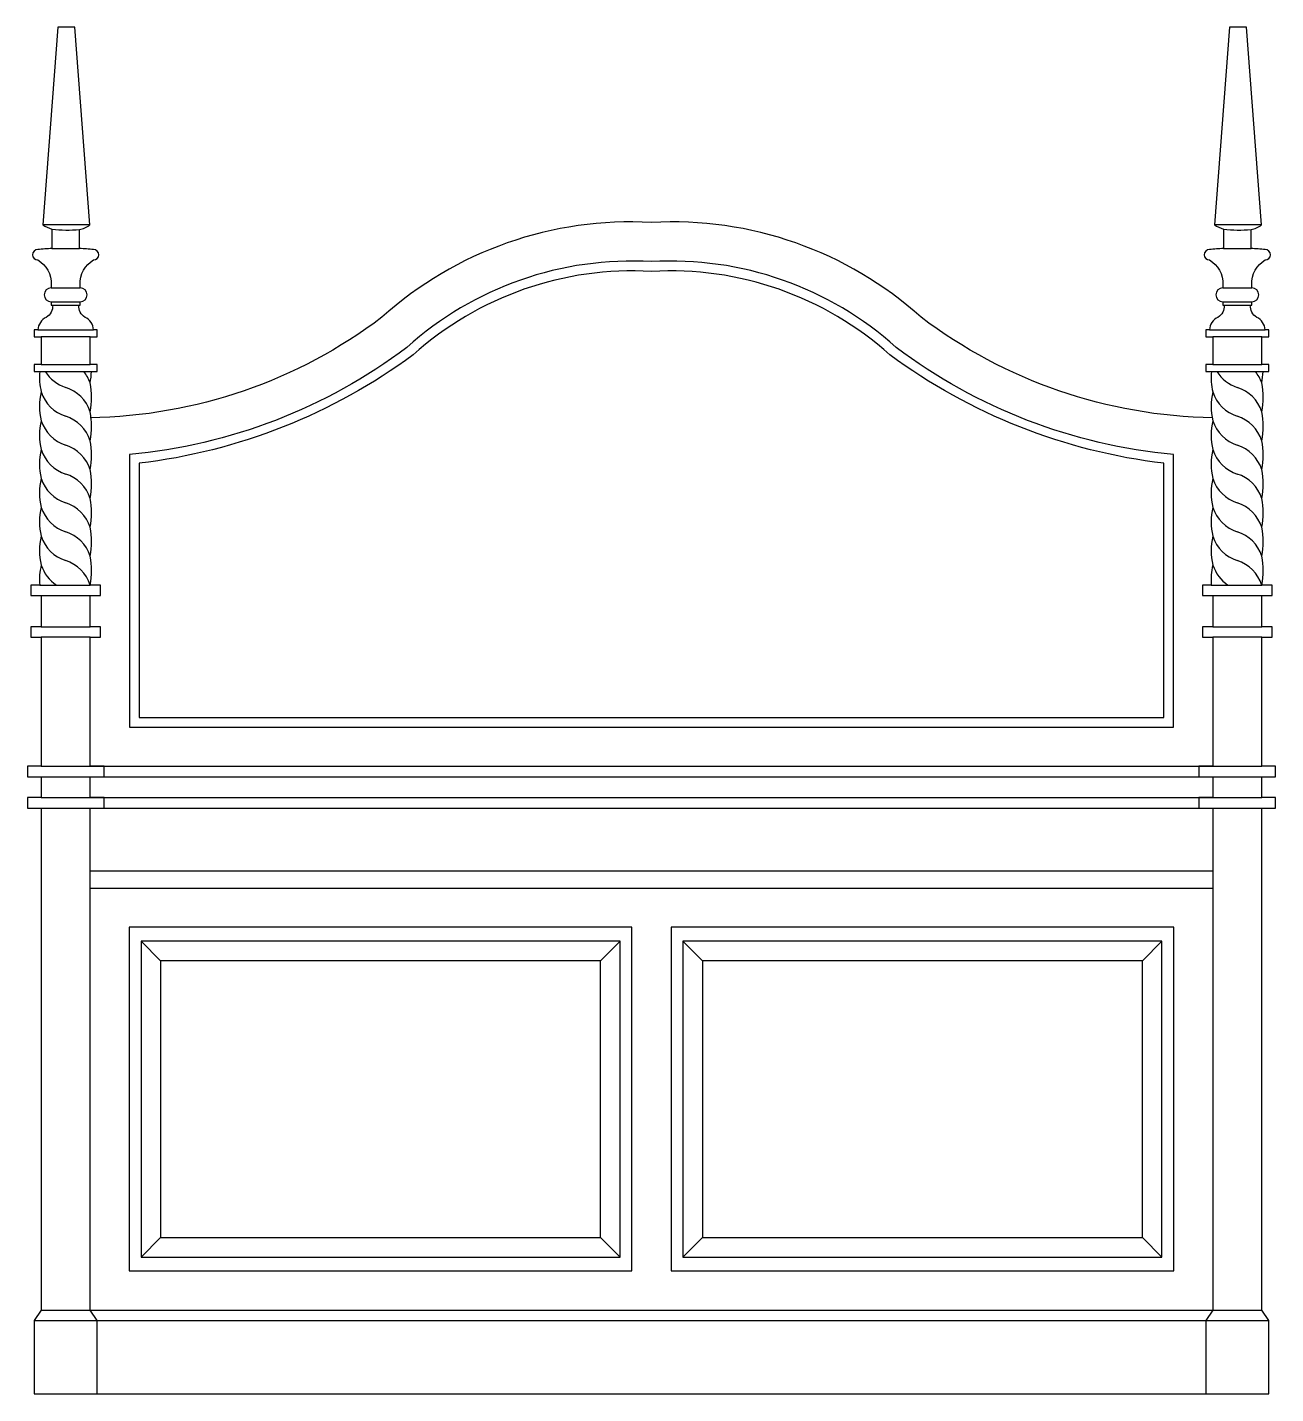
# Model space of a CAD drawing. Header units: metres. Extents: x 2088 to 3367, y 3257 to 4657.
import ezdxf

# ---------------------------------------------------------------- set-up
doc = ezdxf.new("R2010")
doc.units = ezdxf.units.M
for name, color, linetype in [('2', 2, 'Continuous'), ('3', 3, 'Continuous'), ('4', 4, 'Continuous'), ('7', 7, 'Continuous'), ('BH', 3, 'Continuous')]:
    doc.layers.add(name, color=color, linetype=linetype)

msp = doc.modelspace()

# ---------------------------------------------------------------- hatches: boundary and pattern name
at = {"layer": 'BH'}
h = msp.add_hatch(dxfattribs=at)
h.set_pattern_fill('AR-RROOF', scale=260)
h.paths.add_polyline_path([(2971.98, 4321.74, 0.2), (2727.74, 4407.29, 0.2), (2483.5, 4321.74, -0.13), (2202.97, 4210.69), (2202.97, 3950.25), (3252.5, 3950.25), (3252.5, 4210.69, -0.13)])

# ---------------------------------------------------------------- linework, layer by layer
at = {"layer": '2'}
msp.add_line((2095.6, 3257.39), (3359.88, 3257.39), dxfattribs=at)
at = {"layer": '3'}
for p, q in [((2152.55, 4454.86), (2104.26, 4454.86)), ((3352.54, 4454.86), (3304.26, 4454.86)), ((2113.62, 4430.7), (2141.86, 4430.7)), ((3313.62, 4430.7), (3341.85, 4430.7)), ((2112.89, 4390.42), (2142.59, 4390.42)), ((3312.89, 4390.42), (3342.59, 4390.42)), ((2112.89, 4376.14), (2142.59, 4376.14)), ((2114.41, 4372.57), (2141.07, 4372.57)), ((3312.89, 4376.14), (3342.59, 4376.14)), ((3314.41, 4372.57), (3341.07, 4372.57)), ((2099.17, 4347.57), (2156.31, 4347.57)), ((2152.74, 4340.42), (2102.74, 4340.42)), ((3299.17, 4347.57), (3356.31, 4347.57)), ((3352.74, 4340.42), (3302.74, 4340.42)), ((2101.15, 4304.71), (2154.11, 4304.71)), ((2102.74, 4311.85), (2152.74, 4311.85)), ((3301.15, 4304.71), (3354.11, 4304.71)), ((3302.74, 4311.85), (3352.74, 4311.85)), ((2101.1, 4085.96), (2152.74, 4085.96)), ((2102.74, 4075.25), (2152.74, 4075.25)), ((3301.1, 4085.96), (3352.74, 4085.96)), ((3302.74, 4075.25), (3352.74, 4075.25)), ((2102.74, 4043.1), (2152.74, 4043.1)), ((2152.74, 4032.39), (2102.74, 4032.39)), ((3302.74, 4043.1), (3352.74, 4043.1)), ((3352.74, 4032.39), (3302.74, 4032.39)), ((2102.74, 3889.53), (3352.74, 3889.53)), ((2102.74, 3868.1), (3352.74, 3868.1)), ((2152.74, 3793.1), (3302.74, 3793.1)), ((2152.74, 3775.25), (3302.74, 3775.25)), ((2224.88, 3700.96), (2204.88, 3720.96)), ((2675.6, 3700.96), (2695.6, 3720.96)), ((2779.88, 3700.96), (2759.88, 3720.96)), ((3230.59, 3700.96), (3250.59, 3720.96)), ((2224.88, 3417.39), (2204.88, 3397.39)), ((2675.6, 3417.39), (2695.6, 3397.39)), ((2779.88, 3417.39), (2759.88, 3397.39)), ((3230.59, 3417.39), (3250.59, 3397.39)), ((2095.6, 3332.39), (3359.88, 3332.39))]:
    msp.add_line(p, q, dxfattribs=at)
for points in [[(2695.6, 3397.39), (2695.6, 3720.96), (2204.88, 3720.96), (2204.88, 3397.39), (2695.6, 3397.39)], [(2759.88, 3397.39), (3250.59, 3397.39), (3250.59, 3720.96), (2759.88, 3720.96), (2759.88, 3397.39)]]:
    msp.add_lwpolyline(points, close=True, dxfattribs=at)
for centre, radius, start, end in [((2129.49, 4571.85), 122.19, 262.54, 275.81), ((3329.49, 4571.85), 122.19, 262.54, 275.81), ((2139.33, 4325.01), 38.38, 211.93, 252.42), ((2117.22, 4280.82), 37.55, 18.92, 39.42), ((3339.33, 4325.01), 38.38, 211.93, 252.42), ((3317.22, 4280.82), 37.55, 18.92, 39.42), ((2116.15, 4251.83), 38.38, 17.58, 72.42), ((3316.15, 4251.83), 38.38, 17.58, 72.42), ((2139.33, 4295.44), 38.38, 197.58, 252.42), ((2139.33, 4295.44), 38.38, 197.58, 252.42), ((3339.33, 4295.44), 38.38, 197.58, 252.42), ((3339.33, 4295.44), 38.38, 197.58, 252.42), ((2116.15, 4222.25), 38.38, 17.58, 72.42), ((3316.15, 4222.25), 38.38, 17.58, 72.42), ((2139.33, 4265.86), 38.38, 197.58, 252.42), ((3339.33, 4265.86), 38.38, 197.58, 252.42), ((2116.15, 4192.68), 38.38, 17.58, 72.42), ((3316.15, 4192.68), 38.38, 17.58, 72.42), ((2139.33, 4236.28), 38.38, 197.58, 252.42), ((3339.33, 4236.28), 38.38, 197.58, 252.42), ((2139.33, 4206.71), 38.38, 197.58, 252.42), ((2116.15, 4163.1), 38.38, 17.58, 72.42), ((3339.33, 4206.71), 38.38, 197.58, 252.42), ((3316.15, 4163.1), 38.38, 17.58, 72.42), ((2139.33, 4177.13), 38.38, 197.58, 252.42), ((2116.15, 4133.52), 38.38, 17.58, 72.42), ((3339.33, 4177.13), 38.38, 197.58, 252.42), ((3316.15, 4133.52), 38.38, 17.58, 72.42), ((2139.33, 4147.55), 38.38, 197.58, 252.42), ((2116.15, 4103.95), 38.38, 17.58, 72.42), ((3339.33, 4147.55), 38.38, 197.58, 252.42), ((3316.15, 4103.95), 38.38, 17.58, 72.42), ((2139.33, 4117.98), 38.38, 197.58, 236.52), ((2116.15, 4074.37), 38.38, 17.58, 72.42), ((3339.33, 4117.98), 38.38, 197.58, 236.52), ((3316.15, 4074.37), 38.38, 17.58, 72.42)]:
    msp.add_arc(centre, radius, start, end, dxfattribs=at)
at = {"layer": '4'}
for p, q in [((2112.89, 4372.57), (2112.89, 4372.57)), ((2142.59, 4372.57), (2142.59, 4372.57)), ((3312.89, 4372.57), (3312.89, 4372.57)), ((3342.59, 4372.57), (3342.59, 4372.57)), ((2102.74, 3900.25), (3352.74, 3900.25)), ((2102.74, 3857.39), (3352.74, 3857.39)), ((2102.74, 3343.1), (3352.74, 3343.1))]:
    msp.add_line(p, q, dxfattribs=at)
for points in [[(2159.88, 3257.39), (2159.88, 3332.39), (2152.74, 3343.1), (2152.74, 3857.39), (2167.03, 3857.39), (2167.03, 3868.1), (2152.74, 3868.1), (2152.74, 3889.53), (2167.03, 3889.53), (2167.03, 3900.25), (2152.74, 3900.25), (2152.74, 4032.39), (2163.45, 4032.39), (2163.45, 4043.1), (2152.74, 4043.1), (2152.74, 4075.25), (2163.45, 4075.25), (2163.45, 4085.96), (2152.74, 4085.96, 0.1), (2152.74, 4115.54, 0.1), (2152.74, 4145.11, 0.1), (2152.74, 4174.69, 0.1), (2152.74, 4204.27, 0.1), (2152.74, 4233.84, 0.1), (2152.74, 4263.42, 0.1), (2152.74, 4293, 0.04), (2154.11, 4304.71), (2159.88, 4304.71), (2159.88, 4311.85), (2152.74, 4311.85), (2152.74, 4340.42), (2159.88, 4340.42), (2159.88, 4347.57), (2156.31, 4347.57, 0.27), (2147.65, 4360.23, -0.27), (2141.07, 4372.57), (2142.59, 4372.57), (2142.59, 4376.14, 1), (2142.59, 4390.42), (2142.59, 4394), (2142.59, 4394, -0.28), (2156.31, 4419, 1), (2156.31, 4429.71, 0.01), (2141.86, 4430.7), (2141.86, 4450.28, 0.13), (2152.55, 4454.86), (2137.21, 4657.39), (2119.68, 4657.39), (2104.26, 4454.86, 0.05), (2113.62, 4450.69), (2113.62, 4430.7, 0.01), (2099.17, 4429.71, 1), (2099.17, 4419, -0.28), (2112.89, 4394), (2112.89, 4390.42, 1), (2112.89, 4376.14), (2112.89, 4372.57), (2114.41, 4372.57, -0.27), (2107.83, 4360.23, 0.27), (2099.17, 4347.57), (2095.6, 4347.57), (2095.6, 4340.42), (2102.74, 4340.42), (2102.74, 4311.85), (2095.6, 4311.85), (2095.6, 4304.71), (2101.15, 4304.71, 0.09), (2102.74, 4283.84, 0.13), (2102.74, 4254.27, 0.13), (2102.74, 4224.69, 0.13), (2102.74, 4195.11, 0.13), (2102.74, 4165.54, 0.13), (2102.74, 4135.96, 0.13), (2102.74, 4106.38, 0.09), (2101.1, 4085.96), (2092.03, 4085.96), (2092.03, 4075.25), (2102.74, 4075.25), (2102.74, 4043.1), (2092.03, 4043.1), (2092.03, 4032.39), (2102.74, 4032.39), (2102.74, 3900.25), (2088.45, 3900.25), (2088.45, 3889.53), (2102.74, 3889.53), (2102.74, 3868.1), (2088.45, 3868.1), (2088.45, 3857.39), (2102.74, 3857.39), (2102.74, 3343.1), (2095.6, 3332.39), (2095.6, 3257.39)], [(3359.88, 3257.39), (3359.88, 3332.39), (3352.74, 3343.1), (3352.74, 3857.39), (3367.02, 3857.39), (3367.02, 3868.1), (3352.74, 3868.1), (3352.74, 3889.53), (3367.02, 3889.53), (3367.02, 3900.25), (3352.74, 3900.25), (3352.74, 4032.39), (3363.45, 4032.39), (3363.45, 4043.1), (3352.74, 4043.1), (3352.74, 4075.25), (3363.45, 4075.25), (3363.45, 4085.96), (3352.74, 4085.96, 0.1), (3352.74, 4115.54, 0.1), (3352.74, 4145.11, 0.1), (3352.74, 4174.69, 0.1), (3352.74, 4204.27, 0.1), (3352.74, 4233.84, 0.1), (3352.74, 4263.42, 0.1), (3352.74, 4293, 0.04), (3354.11, 4304.71), (3359.88, 4304.71), (3359.88, 4311.85), (3352.74, 4311.85), (3352.74, 4340.42), (3359.88, 4340.42), (3359.88, 4347.57), (3356.31, 4347.57, 0.27), (3347.65, 4360.23, -0.27), (3341.07, 4372.57), (3342.59, 4372.57), (3342.59, 4376.14, 1), (3342.59, 4390.42), (3342.59, 4394), (3342.59, 4394, -0.28), (3356.31, 4419, 1), (3356.31, 4429.71, 0.01), (3341.85, 4430.7), (3341.85, 4450.28, 0.13), (3352.54, 4454.86), (3337.2, 4657.39), (3319.68, 4657.39), (3304.26, 4454.86, 0.05), (3313.62, 4450.69), (3313.62, 4430.7, 0.01), (3299.17, 4429.71, 1), (3299.17, 4419, -0.28), (3312.89, 4394), (3312.89, 4390.42, 1), (3312.89, 4376.14), (3312.89, 4372.57), (3314.41, 4372.57, -0.27), (3307.83, 4360.23, 0.27), (3299.17, 4347.57), (3295.59, 4347.57), (3295.59, 4340.42), (3302.74, 4340.42), (3302.74, 4311.85), (3295.59, 4311.85), (3295.59, 4304.71), (3301.15, 4304.71, 0.09), (3302.74, 4283.84, 0.13), (3302.74, 4254.27, 0.13), (3302.74, 4224.69, 0.13), (3302.74, 4195.11, 0.13), (3302.74, 4165.54, 0.13), (3302.74, 4135.96, 0.13), (3302.74, 4106.38, 0.09), (3301.1, 4085.96), (3292.02, 4085.96), (3292.02, 4075.25), (3302.74, 4075.25), (3302.74, 4043.1), (3292.02, 4043.1), (3292.02, 4032.39), (3302.74, 4032.39), (3302.74, 3900.25), (3288.45, 3900.25), (3288.45, 3889.53), (3302.74, 3889.53), (3302.74, 3868.1), (3288.45, 3868.1), (3288.45, 3857.39), (3302.74, 3857.39), (3302.74, 3343.1), (3295.59, 3332.39), (3295.59, 3257.39)], [(3302.74, 4257.39, -0.16), (3003.81, 4360.37, 0.2), (2727.74, 4457.39, 0.2), (2451.67, 4360.37, -0.16), (2152.74, 4257.39)]]:
    msp.add_lwpolyline(points, format="xyb", dxfattribs=at)
for points in [[(2707.74, 3383.1), (2707.74, 3735.25), (2192.74, 3735.25), (2192.74, 3383.1), (2707.74, 3383.1)], [(2747.74, 3383.1), (3262.74, 3383.1), (3262.74, 3735.25), (2747.74, 3735.25), (2747.74, 3383.1)]]:
    msp.add_lwpolyline(points, dxfattribs=at)
at = {"layer": '7'}
for points in [[(2192.97, 3940.25), (3262.5, 3940.25), (3262.5, 4219.72, -0.14), (2978.36, 4329.45, 0.2), (2727.74, 4417.32, 0.2), (2477.12, 4329.45, -0.14), (2192.97, 4219.72)], [(2202.97, 3950.25), (3252.5, 3950.25), (3252.5, 4210.69, -0.13), (2971.98, 4321.74, 0.2), (2727.74, 4407.29, 0.2), (2483.5, 4321.74, -0.13), (2202.97, 4210.69)]]:
    msp.add_lwpolyline(points, format="xyb", close=True, dxfattribs=at)
for points in [[(2675.6, 3417.39), (2675.6, 3700.96), (2224.88, 3700.96), (2224.88, 3417.39)], [(2779.88, 3417.39), (3230.59, 3417.39), (3230.59, 3700.96), (2779.88, 3700.96)]]:
    msp.add_lwpolyline(points, close=True, dxfattribs=at)

doc.saveas('drawing.dxf')
